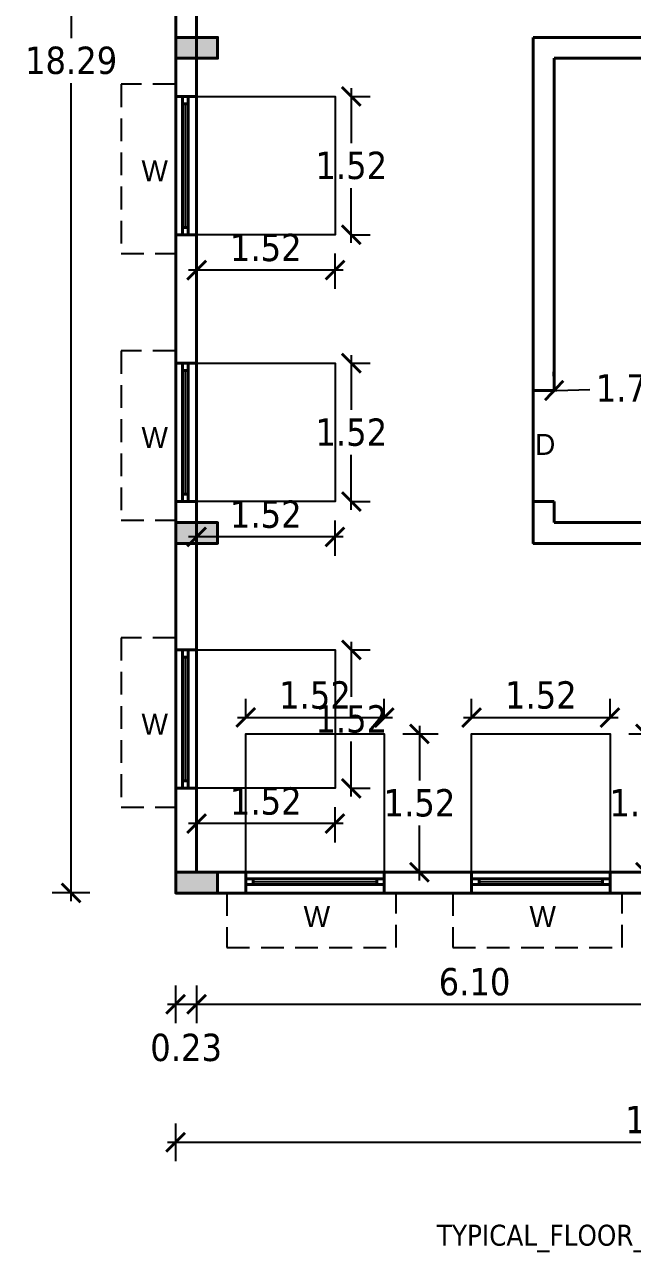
# Model space of a CAD drawing. Header units: metres. Extents: x 2770 to 3790, y -2264 to -643.
# Drawn here: x 3741.04 to 3747.72, y -2263.86 to -2250.37 of the extents above; entities that cross this region are included whole.
import ezdxf

# ---------------------------------------------------------------- set-up
doc = ezdxf.new("R2010")
doc.units = ezdxf.units.M
doc.header["$MEASUREMENT"] = 0
doc.header["$PDMODE"] = 2
doc.linetypes.add('( Hidden )', pattern=[0.375, 0.25, -0.125])
for name, color, linetype in [('BLK_1_FLR_1_BLT_UP_AREA', 18, 'Continuous'), ('BLK_1_FLR_1_CARPET_AREA', 18, 'Continuous'), ('BLK_1_FLR_1_REGULAR_ROOM_1', 2, 'Continuous'), ('BLK_1_FLR_1_ROOM_1_LIGHT_VENTILATION_1', 2, 'Continuous'), ('DIST_EXIT', 7, 'Continuous')]:
    doc.layers.add(name, color=color, linetype=linetype)
doc.styles.add('CEN-GOT', font='arialbd.ttf')
doc.styles.add('STYLE1', font='tahoma.ttf', dxfattribs={"height": 0.4})
doc.styles.add('STYLE2', font='tahoma.ttf', dxfattribs={"height": 0.3})
doc.dimstyles.new('STY', dxfattribs={"dimscale": 0.9, "dimtxt": 0.23, "dimasz": 0.18, "dimexe": 0.15, "dimexo": 0.6, "dimgap": 0.1, "dimtad": 1, "dimtih": 1, "dimtoh": 1, "dimzin": 0, "dimdsep": 46, "dimtxsty": 'STYLE1', "dimblk": 'CLOSEDBLANK', "dimcen": 0.09375, "dimdle": 0.1, "dimse1": 1, "dimse2": 1, "dimadec": 0, "dimazin": 0, "dimtfac": 1, "dimtmove": 2, "dimatfit": 2, "dimfxl": 0, "dimtolj": 1, "dimtzin": 0, "dimarcsym": 0})

# ---------------------------------------------------------------- blocks, each defined once
blk = doc.blocks.new('_ArchTick')
at = {"color": 0, "lineweight": 0, "const_width": 0.15}
blk.add_lwpolyline([(-0.5, -0.5), (0.5, 0.5)], dxfattribs=at)
blk = doc.blocks.new('*D352')
at = {"color": 0, "lineweight": -2}
for p, q in [((3741.556, -2241.531), (3741.556, -2250.52)), ((3741.763, -2241.621), (3741.349, -2241.621)), ((3741.556, -2260.001), (3741.556, -2251.013)), ((3741.763, -2259.911), (3741.349, -2259.911))]:
    blk.add_line(p, q, dxfattribs=at)
at = {"layer": 'Defpoints', "color": 0, "linetype": 'ByBlock', "lineweight": -3}
for p in [(3745.009, -2241.621), (3741.556, -2259.911), (3745.009, -2259.911)]:
    blk.add_point(p, dxfattribs=at)
at = {"color": 0, "linetype": 'ByBlock', "lineweight": -2, "xscale": 0.207, "yscale": 0.207, "zscale": 0.207}
for p, rotation in [((3741.556, -2241.621), 90), ((3741.556, -2259.911), 270)]:
    blk.add_blockref('_ArchTick', p, dxfattribs=dict(at, rotation=rotation))
at = {"color": 0, "linetype": 'ByBlock', "lineweight": -3, "insert": (3741.556, -2250.766), "char_height": 0.3, "attachment_point": 5, "style": 'STYLE2'}
blk.add_mtext('\\A1;18.29', dxfattribs=at)
blk = doc.blocks.new('*D368')
at = {"color": 0, "lineweight": -2}
for p, q in [((3742.704, -2260.927), (3742.704, -2261.341)), ((3742.934, -2260.927), (3742.934, -2261.341)), ((3742.614, -2261.134), (3743.024, -2261.134))]:
    blk.add_line(p, q, dxfattribs=at)
at = {"layer": 'Defpoints', "color": 0, "linetype": 'ByBlock', "lineweight": -3}
for p in [(3742.704, -2259.137), (3742.934, -2259.137), (3742.934, -2261.134)]:
    blk.add_point(p, dxfattribs=at)
at = {"color": 0, "linetype": 'ByBlock', "lineweight": -2, "xscale": 0.207, "yscale": 0.207, "zscale": 0.207, "rotation": 180}
blk.add_blockref('_ArchTick', (3742.704, -2261.134), dxfattribs=at)
at = {"color": 0, "linetype": 'ByBlock', "lineweight": -2, "xscale": 0.207, "yscale": 0.207, "zscale": 0.207}
blk.add_blockref('_ArchTick', (3742.934, -2261.134), dxfattribs=at)
at = {"color": 0, "linetype": 'ByBlock', "lineweight": -3, "insert": (3742.819, -2261.61), "char_height": 0.3, "attachment_point": 5, "style": 'STYLE2'}
blk.add_mtext('\\A1;0.23', dxfattribs=at)
blk = doc.blocks.new('*D369')
at = {"color": 0, "lineweight": -2}
for p, q in [((3742.934, -2260.927), (3742.934, -2261.341)), ((3749.039, -2260.927), (3749.039, -2261.341)), ((3742.844, -2261.134), (3749.129, -2261.134))]:
    blk.add_line(p, q, dxfattribs=at)
at = {"layer": 'Defpoints', "color": 0, "linetype": 'ByBlock', "lineweight": -3}
for p in [(3749.039, -2258.446), (3742.934, -2259.137), (3749.039, -2261.134)]:
    blk.add_point(p, dxfattribs=at)
at = {"color": 0, "linetype": 'ByBlock', "lineweight": -2, "xscale": 0.207, "yscale": 0.207, "zscale": 0.207, "rotation": 180}
blk.add_blockref('_ArchTick', (3742.934, -2261.134), dxfattribs=at)
at = {"color": 0, "linetype": 'ByBlock', "lineweight": -2, "xscale": 0.207, "yscale": 0.207, "zscale": 0.207}
blk.add_blockref('_ArchTick', (3749.039, -2261.134), dxfattribs=at)
at = {"color": 0, "linetype": 'ByBlock', "lineweight": -3, "insert": (3745.987, -2260.888), "char_height": 0.3, "attachment_point": 5, "style": 'STYLE2'}
blk.add_mtext('\\A1;6.10', dxfattribs=at)
blk = doc.blocks.new('*D382')
at = {"layer": 'BLK_1_FLR_1_ROOM_1_LIGHT_VENTILATION_1', "color": 0, "lineweight": -2}
for p, q in [((3744.633, -2251.07), (3744.633, -2251.674)), ((3744.633, -2251.16), (3744.84, -2251.16)), ((3744.633, -2252.77), (3744.633, -2252.167)), ((3744.633, -2252.68), (3744.84, -2252.68))]:
    blk.add_line(p, q, dxfattribs=at)
at = {"layer": 'Defpoints', "color": 0, "linetype": 'ByBlock', "lineweight": -3}
for p in [(3744.454, -2251.16), (3744.454, -2252.68), (3744.633, -2252.68)]:
    blk.add_point(p, dxfattribs=at)
at = {"layer": 'BLK_1_FLR_1_ROOM_1_LIGHT_VENTILATION_1', "color": 0, "linetype": 'ByBlock', "lineweight": -2, "xscale": 0.207, "yscale": 0.207, "zscale": 0.207}
for p, rotation in [((3744.633, -2251.16), 90), ((3744.633, -2252.68), 270)]:
    blk.add_blockref('_ArchTick', p, dxfattribs=dict(at, rotation=rotation))
at = {"layer": 'BLK_1_FLR_1_ROOM_1_LIGHT_VENTILATION_1', "color": 0, "linetype": 'ByBlock', "lineweight": -3, "insert": (3744.633, -2251.92), "char_height": 0.3, "attachment_point": 5, "style": 'STYLE2'}
blk.add_mtext('\\A1;1.52', dxfattribs=at)
blk = doc.blocks.new('*D381')
at = {"layer": 'BLK_1_FLR_1_ROOM_1_LIGHT_VENTILATION_1', "color": 0, "lineweight": -2}
for p, q in [((3742.934, -2252.887), (3742.934, -2253.275)), ((3744.454, -2252.887), (3744.454, -2253.275)), ((3744.544, -2253.068), (3742.844, -2253.068))]:
    blk.add_line(p, q, dxfattribs=at)
at = {"layer": 'Defpoints', "color": 0, "linetype": 'ByBlock', "lineweight": -3}
for p in [(3742.934, -2252.68), (3744.454, -2252.68), (3742.934, -2253.068)]:
    blk.add_point(p, dxfattribs=at)
at = {"layer": 'BLK_1_FLR_1_ROOM_1_LIGHT_VENTILATION_1', "color": 0, "linetype": 'ByBlock', "lineweight": -2, "xscale": 0.207, "yscale": 0.207, "zscale": 0.207, "rotation": 180}
blk.add_blockref('_ArchTick', (3742.934, -2253.068), dxfattribs=at)
at = {"layer": 'BLK_1_FLR_1_ROOM_1_LIGHT_VENTILATION_1', "color": 0, "linetype": 'ByBlock', "lineweight": -2, "xscale": 0.207, "yscale": 0.207, "zscale": 0.207}
blk.add_blockref('_ArchTick', (3744.454, -2253.068), dxfattribs=at)
at = {"layer": 'BLK_1_FLR_1_ROOM_1_LIGHT_VENTILATION_1', "color": 0, "linetype": 'ByBlock', "lineweight": -3, "insert": (3743.694, -2252.822), "char_height": 0.3, "attachment_point": 5, "style": 'STYLE2'}
blk.add_mtext('\\A1;1.52', dxfattribs=at)
blk = doc.blocks.new('*D390')
at = {"layer": 'BLK_1_FLR_1_ROOM_1_LIGHT_VENTILATION_1', "color": 0, "lineweight": -2}
for p, q in [((3744.633, -2254.001), (3744.633, -2254.604)), ((3744.633, -2254.091), (3744.84, -2254.091)), ((3744.633, -2255.701), (3744.633, -2255.097)), ((3744.633, -2255.611), (3744.84, -2255.611))]:
    blk.add_line(p, q, dxfattribs=at)
at = {"layer": 'Defpoints', "color": 0, "linetype": 'ByBlock', "lineweight": -3}
for p in [(3744.454, -2254.091), (3744.454, -2255.611), (3744.633, -2255.611)]:
    blk.add_point(p, dxfattribs=at)
at = {"layer": 'BLK_1_FLR_1_ROOM_1_LIGHT_VENTILATION_1', "color": 0, "linetype": 'ByBlock', "lineweight": -2, "xscale": 0.207, "yscale": 0.207, "zscale": 0.207}
for p, rotation in [((3744.633, -2254.091), 90), ((3744.633, -2255.611), 270)]:
    blk.add_blockref('_ArchTick', p, dxfattribs=dict(at, rotation=rotation))
at = {"layer": 'BLK_1_FLR_1_ROOM_1_LIGHT_VENTILATION_1', "color": 0, "linetype": 'ByBlock', "lineweight": -3, "insert": (3744.633, -2254.851), "char_height": 0.3, "attachment_point": 5, "style": 'STYLE2'}
blk.add_mtext('\\A1;1.52', dxfattribs=at)
blk = doc.blocks.new('*D389')
at = {"layer": 'BLK_1_FLR_1_ROOM_1_LIGHT_VENTILATION_1', "color": 0, "lineweight": -2}
for p, q in [((3742.934, -2255.818), (3742.934, -2256.206)), ((3744.454, -2255.818), (3744.454, -2256.206)), ((3744.544, -2255.999), (3742.844, -2255.999))]:
    blk.add_line(p, q, dxfattribs=at)
at = {"layer": 'Defpoints', "color": 0, "linetype": 'ByBlock', "lineweight": -3}
for p in [(3742.934, -2255.611), (3744.454, -2255.611), (3742.934, -2255.999)]:
    blk.add_point(p, dxfattribs=at)
at = {"layer": 'BLK_1_FLR_1_ROOM_1_LIGHT_VENTILATION_1', "color": 0, "linetype": 'ByBlock', "lineweight": -2, "xscale": 0.207, "yscale": 0.207, "zscale": 0.207, "rotation": 180}
blk.add_blockref('_ArchTick', (3742.934, -2255.999), dxfattribs=at)
at = {"layer": 'BLK_1_FLR_1_ROOM_1_LIGHT_VENTILATION_1', "color": 0, "linetype": 'ByBlock', "lineweight": -2, "xscale": 0.207, "yscale": 0.207, "zscale": 0.207}
blk.add_blockref('_ArchTick', (3744.454, -2255.999), dxfattribs=at)
at = {"layer": 'BLK_1_FLR_1_ROOM_1_LIGHT_VENTILATION_1', "color": 0, "linetype": 'ByBlock', "lineweight": -3, "insert": (3743.694, -2255.752), "char_height": 0.3, "attachment_point": 5, "style": 'STYLE2'}
blk.add_mtext('\\A1;1.52', dxfattribs=at)
blk = doc.blocks.new('*D392')
at = {"layer": 'BLK_1_FLR_1_ROOM_1_LIGHT_VENTILATION_1', "color": 0, "lineweight": -2}
for p, q in [((3744.633, -2257.151), (3744.633, -2257.755)), ((3744.633, -2257.241), (3744.84, -2257.241)), ((3744.633, -2258.851), (3744.633, -2258.247)), ((3744.633, -2258.761), (3744.84, -2258.761))]:
    blk.add_line(p, q, dxfattribs=at)
at = {"layer": 'Defpoints', "color": 0, "linetype": 'ByBlock', "lineweight": -3}
for p in [(3744.454, -2257.241), (3744.454, -2258.761), (3744.633, -2258.761)]:
    blk.add_point(p, dxfattribs=at)
at = {"layer": 'BLK_1_FLR_1_ROOM_1_LIGHT_VENTILATION_1', "color": 0, "linetype": 'ByBlock', "lineweight": -2, "xscale": 0.207, "yscale": 0.207, "zscale": 0.207}
for p, rotation in [((3744.633, -2257.241), 90), ((3744.633, -2258.761), 270)]:
    blk.add_blockref('_ArchTick', p, dxfattribs=dict(at, rotation=rotation))
at = {"layer": 'BLK_1_FLR_1_ROOM_1_LIGHT_VENTILATION_1', "color": 0, "linetype": 'ByBlock', "lineweight": -3, "insert": (3744.633, -2258.001), "char_height": 0.3, "attachment_point": 5, "style": 'STYLE2'}
blk.add_mtext('\\A1;1.52', dxfattribs=at)
blk = doc.blocks.new('*D391')
at = {"layer": 'BLK_1_FLR_1_ROOM_1_LIGHT_VENTILATION_1', "color": 0, "lineweight": -2}
for p, q in [((3742.934, -2258.968), (3742.934, -2259.356)), ((3744.454, -2258.968), (3744.454, -2259.356)), ((3744.544, -2259.149), (3742.844, -2259.149))]:
    blk.add_line(p, q, dxfattribs=at)
at = {"layer": 'Defpoints', "color": 0, "linetype": 'ByBlock', "lineweight": -3}
for p in [(3742.934, -2258.761), (3744.454, -2258.761), (3742.934, -2259.149)]:
    blk.add_point(p, dxfattribs=at)
at = {"layer": 'BLK_1_FLR_1_ROOM_1_LIGHT_VENTILATION_1', "color": 0, "linetype": 'ByBlock', "lineweight": -2, "xscale": 0.207, "yscale": 0.207, "zscale": 0.207, "rotation": 180}
blk.add_blockref('_ArchTick', (3742.934, -2259.149), dxfattribs=at)
at = {"layer": 'BLK_1_FLR_1_ROOM_1_LIGHT_VENTILATION_1', "color": 0, "linetype": 'ByBlock', "lineweight": -2, "xscale": 0.207, "yscale": 0.207, "zscale": 0.207}
blk.add_blockref('_ArchTick', (3744.454, -2259.149), dxfattribs=at)
at = {"layer": 'BLK_1_FLR_1_ROOM_1_LIGHT_VENTILATION_1', "color": 0, "linetype": 'ByBlock', "lineweight": -3, "insert": (3743.694, -2258.903), "char_height": 0.3, "attachment_point": 5, "style": 'STYLE2'}
blk.add_mtext('\\A1;1.52', dxfattribs=at)
blk = doc.blocks.new('*D394')
at = {"layer": 'BLK_1_FLR_1_ROOM_1_LIGHT_VENTILATION_1', "color": 0, "lineweight": -2}
for p, q in [((3745.955, -2257.984), (3745.955, -2257.777)), ((3747.475, -2257.984), (3747.475, -2257.777)), ((3745.865, -2257.984), (3747.565, -2257.984))]:
    blk.add_line(p, q, dxfattribs=at)
at = {"layer": 'Defpoints', "color": 0, "linetype": 'ByBlock', "lineweight": -3}
for p in [(3747.475, -2257.984), (3745.955, -2258.163), (3747.475, -2258.163)]:
    blk.add_point(p, dxfattribs=at)
at = {"layer": 'BLK_1_FLR_1_ROOM_1_LIGHT_VENTILATION_1', "color": 0, "linetype": 'ByBlock', "lineweight": -2, "xscale": 0.207, "yscale": 0.207, "zscale": 0.207, "rotation": 180}
blk.add_blockref('_ArchTick', (3745.955, -2257.984), dxfattribs=at)
at = {"layer": 'BLK_1_FLR_1_ROOM_1_LIGHT_VENTILATION_1', "color": 0, "linetype": 'ByBlock', "lineweight": -2, "xscale": 0.207, "yscale": 0.207, "zscale": 0.207}
blk.add_blockref('_ArchTick', (3747.475, -2257.984), dxfattribs=at)
at = {"layer": 'BLK_1_FLR_1_ROOM_1_LIGHT_VENTILATION_1', "color": 0, "linetype": 'ByBlock', "lineweight": -3, "insert": (3746.715, -2257.738), "char_height": 0.3, "attachment_point": 5, "style": 'STYLE2'}
blk.add_mtext('\\A1;1.52', dxfattribs=at)
blk = doc.blocks.new('*D393')
at = {"layer": 'BLK_1_FLR_1_ROOM_1_LIGHT_VENTILATION_1', "color": 0, "lineweight": -2}
for p, q in [((3747.863, -2258.073), (3747.863, -2258.677)), ((3747.682, -2258.163), (3748.07, -2258.163)), ((3747.863, -2259.773), (3747.863, -2259.169)), ((3747.682, -2259.683), (3748.07, -2259.683))]:
    blk.add_line(p, q, dxfattribs=at)
at = {"layer": 'Defpoints', "color": 0, "linetype": 'ByBlock', "lineweight": -3}
for p in [(3747.475, -2258.163), (3747.475, -2259.683), (3747.863, -2259.683)]:
    blk.add_point(p, dxfattribs=at)
at = {"layer": 'BLK_1_FLR_1_ROOM_1_LIGHT_VENTILATION_1', "color": 0, "linetype": 'ByBlock', "lineweight": -2, "xscale": 0.207, "yscale": 0.207, "zscale": 0.207}
for p, rotation in [((3747.863, -2258.163), 90), ((3747.863, -2259.683), 270)]:
    blk.add_blockref('_ArchTick', p, dxfattribs=dict(at, rotation=rotation))
at = {"layer": 'BLK_1_FLR_1_ROOM_1_LIGHT_VENTILATION_1', "color": 0, "linetype": 'ByBlock', "lineweight": -3, "insert": (3747.863, -2258.923), "char_height": 0.3, "attachment_point": 5, "style": 'STYLE2'}
blk.add_mtext('\\A1;1.52', dxfattribs=at)
blk = doc.blocks.new('*D396')
at = {"layer": 'BLK_1_FLR_1_ROOM_1_LIGHT_VENTILATION_1', "color": 0, "lineweight": -2}
for p, q in [((3743.474, -2257.984), (3743.474, -2257.777)), ((3744.994, -2257.984), (3744.994, -2257.777)), ((3743.384, -2257.984), (3745.084, -2257.984))]:
    blk.add_line(p, q, dxfattribs=at)
at = {"layer": 'Defpoints', "color": 0, "linetype": 'ByBlock', "lineweight": -3}
for p in [(3744.994, -2257.984), (3743.474, -2258.163), (3744.994, -2258.163)]:
    blk.add_point(p, dxfattribs=at)
at = {"layer": 'BLK_1_FLR_1_ROOM_1_LIGHT_VENTILATION_1', "color": 0, "linetype": 'ByBlock', "lineweight": -2, "xscale": 0.207, "yscale": 0.207, "zscale": 0.207, "rotation": 180}
blk.add_blockref('_ArchTick', (3743.474, -2257.984), dxfattribs=at)
at = {"layer": 'BLK_1_FLR_1_ROOM_1_LIGHT_VENTILATION_1', "color": 0, "linetype": 'ByBlock', "lineweight": -2, "xscale": 0.207, "yscale": 0.207, "zscale": 0.207}
blk.add_blockref('_ArchTick', (3744.994, -2257.984), dxfattribs=at)
at = {"layer": 'BLK_1_FLR_1_ROOM_1_LIGHT_VENTILATION_1', "color": 0, "linetype": 'ByBlock', "lineweight": -3, "insert": (3744.234, -2257.738), "char_height": 0.3, "attachment_point": 5, "style": 'STYLE2'}
blk.add_mtext('\\A1;1.52', dxfattribs=at)
blk = doc.blocks.new('*D395')
at = {"layer": 'BLK_1_FLR_1_ROOM_1_LIGHT_VENTILATION_1', "color": 0, "lineweight": -2}
for p, q in [((3745.382, -2258.073), (3745.382, -2258.677)), ((3745.201, -2258.163), (3745.589, -2258.163)), ((3745.382, -2259.773), (3745.382, -2259.169)), ((3745.201, -2259.683), (3745.589, -2259.683))]:
    blk.add_line(p, q, dxfattribs=at)
at = {"layer": 'Defpoints', "color": 0, "linetype": 'ByBlock', "lineweight": -3}
for p in [(3744.994, -2258.163), (3744.994, -2259.683), (3745.382, -2259.683)]:
    blk.add_point(p, dxfattribs=at)
at = {"layer": 'BLK_1_FLR_1_ROOM_1_LIGHT_VENTILATION_1', "color": 0, "linetype": 'ByBlock', "lineweight": -2, "xscale": 0.207, "yscale": 0.207, "zscale": 0.207}
for p, rotation in [((3745.382, -2258.163), 90), ((3745.382, -2259.683), 270)]:
    blk.add_blockref('_ArchTick', p, dxfattribs=dict(at, rotation=rotation))
at = {"layer": 'BLK_1_FLR_1_ROOM_1_LIGHT_VENTILATION_1', "color": 0, "linetype": 'ByBlock', "lineweight": -3, "insert": (3745.382, -2258.923), "char_height": 0.3, "attachment_point": 5, "style": 'STYLE2'}
blk.add_mtext('\\A1;1.52', dxfattribs=at)
blk = doc.blocks.new('*D409')
at = {"color": 0, "lineweight": -2}
for p, q in [((3742.704, -2262.442), (3742.704, -2262.856)), ((3753.593, -2262.442), (3753.593, -2262.856)), ((3742.614, -2262.649), (3753.683, -2262.649))]:
    blk.add_line(p, q, dxfattribs=at)
at = {"layer": 'Defpoints', "color": 0, "linetype": 'ByBlock', "lineweight": -3}
for p in [(3742.704, -2259.472), (3753.593, -2259.566), (3753.593, -2262.649)]:
    blk.add_point(p, dxfattribs=at)
at = {"color": 0, "linetype": 'ByBlock', "lineweight": -2, "xscale": 0.207, "yscale": 0.207, "zscale": 0.207, "rotation": 180}
blk.add_blockref('_ArchTick', (3742.704, -2262.649), dxfattribs=at)
at = {"color": 0, "linetype": 'ByBlock', "lineweight": -2, "xscale": 0.207, "yscale": 0.207, "zscale": 0.207}
blk.add_blockref('_ArchTick', (3753.593, -2262.649), dxfattribs=at)
at = {"color": 0, "linetype": 'ByBlock', "lineweight": -3, "insert": (3748.149, -2262.403), "char_height": 0.3, "attachment_point": 5, "style": 'STYLE2'}
blk.add_mtext('\\A1;10.89', dxfattribs=at)
blk = doc.blocks.new('*D413')
at = {"layer": 'Defpoints', "color": 0, "linetype": 'ByBlock', "lineweight": -3}
for p in [(3748.564, -2254.341), (3746.861, -2254.391), (3746.861, -2254.391)]:
    blk.add_point(p, dxfattribs=at)
at = {"layer": 'DIST_EXIT', "color": 0, "lineweight": -2}
for p, q in [((3746.861, -2254.391), (3746.855, -2254.184)), ((3748.564, -2254.341), (3748.558, -2254.135)), ((3748.654, -2254.339), (3748.172, -2254.353)), ((3746.771, -2254.393), (3747.253, -2254.379))]:
    blk.add_line(p, q, dxfattribs=at)
at = {"layer": 'DIST_EXIT', "color": 0, "linetype": 'ByBlock', "lineweight": -2, "xscale": 0.207, "yscale": 0.207, "zscale": 0.207}
for p, rotation in [((3748.564, -2254.341), 1.652471499781166), ((3746.861, -2254.391), 181.6524714997812)]:
    blk.add_blockref('_ArchTick', p, dxfattribs=dict(at, rotation=rotation))
at = {"layer": 'DIST_EXIT', "color": 0, "linetype": 'ByBlock', "lineweight": -3, "insert": (3747.712, -2254.366), "char_height": 0.3, "attachment_point": 5, "style": 'STYLE2'}
blk.add_mtext('\\A1;1.70', dxfattribs=at)

msp = doc.modelspace()

# ---------------------------------------------------------------- hatches: boundary and pattern name
at = {"linetype": 'ByBlock', "lineweight": 40}
h = msp.add_hatch(color=7, dxfattribs=at)
h.dxf.hatch_style = 1
h.paths.add_polyline_path([(3742.70441, -2250.51149), (3742.70441, -2250.74149), (3743.16441, -2250.74149), (3743.16441, -2250.51149)])
h = msp.add_hatch(color=7, dxfattribs=at)
h.dxf.hatch_style = 1
h.paths.add_polyline_path([(3742.70441, -2255.84149), (3742.70441, -2256.07149), (3743.16441, -2256.07149), (3743.16441, -2255.84149)])
h = msp.add_hatch(color=7, dxfattribs=at)
h.dxf.hatch_style = 1
h.paths.add_polyline_path([(3742.70441, -2259.68148), (3742.70441, -2259.91148), (3743.16441, -2259.91148), (3743.16441, -2259.68148)])

# ---------------------------------------------------------------- linework, layer by layer
at = {"color": 7, "linetype": 'ByBlock', "lineweight": 40}
for p, q in [((3742.70441, -2259.91149), (3742.70441, -2238.39149)), ((3742.93441, -2259.68149), (3742.93441, -2241.85148)), ((3753.36441, -2250.51149), (3746.63056, -2250.51149)), ((3746.63056, -2250.51149), (3746.63056, -2256.07149)), ((3746.86056, -2250.74149), (3746.86056, -2254.39064)), ((3751.3044, -2250.74149), (3746.86056, -2250.74149)), ((3742.9344, -2251.1603), (3742.7058, -2251.1603)), ((3742.77837, -2252.6803), (3742.77837, -2251.1603)), ((3742.77837, -2251.24151), (3742.84237, -2251.24151)), ((3742.84237, -2252.6803), (3742.84237, -2251.1603)), ((3742.84237, -2252.59909), (3742.77837, -2252.59909)), ((3742.9344, -2252.6803), (3742.7058, -2252.6803)), ((3742.9344, -2254.09064), (3742.7058, -2254.09064)), ((3742.77837, -2255.61064), (3742.77837, -2254.09064)), ((3742.84237, -2255.61064), (3742.84237, -2254.09064)), ((3742.77837, -2254.17185), (3742.84237, -2254.17185)), ((3746.86056, -2254.39064), (3746.63056, -2254.39064)), ((3742.84237, -2255.52943), (3742.77837, -2255.52943)), ((3742.9344, -2255.61064), (3742.7058, -2255.61064)), ((3746.86056, -2255.61064), (3746.63056, -2255.61064)), ((3746.86056, -2255.61064), (3746.86056, -2255.84149)), ((3753.36441, -2255.84149), (3746.86056, -2255.84149)), ((3749.03861, -2256.07149), (3746.63056, -2256.07149)), ((3742.9344, -2257.241), (3742.7058, -2257.241)), ((3742.77837, -2258.761), (3742.77837, -2257.241)), ((3742.77837, -2257.32221), (3742.84237, -2257.32221)), ((3742.84237, -2258.761), (3742.84237, -2257.241)), ((3742.84237, -2258.67979), (3742.77837, -2258.67979)), ((3742.9344, -2258.761), (3742.7058, -2258.761)), ((3749.03861, -2259.68149), (3742.93441, -2259.68149)), ((3743.47441, -2259.91149), (3743.47441, -2259.68289)), ((3744.99441, -2259.75545), (3743.47441, -2259.75545)), ((3743.55562, -2259.75545), (3743.55562, -2259.81945)), ((3744.9132, -2259.81945), (3744.9132, -2259.75545)), ((3744.99441, -2259.91149), (3744.99441, -2259.68289)), ((3745.95479, -2259.91149), (3745.95479, -2259.68289)), ((3747.47479, -2259.75545), (3745.95479, -2259.75545)), ((3746.036, -2259.75545), (3746.036, -2259.81945)), ((3747.39358, -2259.81945), (3747.39358, -2259.75545)), ((3747.47479, -2259.91149), (3747.47479, -2259.68289)), ((3744.99441, -2259.81945), (3743.47441, -2259.81945)), ((3747.47479, -2259.81945), (3745.95479, -2259.81945)), ((3753.59441, -2259.91149), (3742.70441, -2259.91149))]:
    msp.add_line(p, q, dxfattribs=at)
at = {"color": 7, "linetype": 'ByBlock', "lineweight": -3}
msp.add_lwpolyline([(3742.70441, -2241.62148), (3753.59441, -2241.62148), (3753.59441, -2259.91148), (3742.70441, -2259.91148)], close=True, dxfattribs=at)
at = {"color": 7, "linetype": 'ByBlock', "lineweight": 40}
for points in [[(3742.70441, -2250.51149), (3742.70441, -2250.74149), (3743.16441, -2250.74149), (3743.16441, -2250.51149), (3742.70441, -2250.51149)], [(3742.70441, -2255.84149), (3742.70441, -2256.07149), (3743.16441, -2256.07149), (3743.16441, -2255.84149), (3742.70441, -2255.84149)], [(3742.70441, -2259.68148), (3742.70441, -2259.91148), (3743.16441, -2259.91148), (3743.16441, -2259.68148), (3742.70441, -2259.68148)]]:
    msp.add_lwpolyline(points, dxfattribs=at)
at = {"color": 7, "linetype": '( Hidden )', "lineweight": -3}
for points in [[(3742.70441, -2251.02625), (3742.10441, -2251.02625), (3742.10441, -2252.88596), (3742.70441, -2252.88596)], [(3742.70441, -2253.95659), (3742.10441, -2253.95659), (3742.10441, -2255.8163), (3742.70441, -2255.8163)], [(3742.70441, -2257.10695), (3742.10441, -2257.10695), (3742.10441, -2258.96666), (3742.70441, -2258.96666)], [(3743.26674, -2259.91149), (3743.26674, -2260.51149), (3745.12645, -2260.51149), (3745.12645, -2259.91149)], [(3745.74712, -2259.91149), (3745.74712, -2260.51149), (3747.60683, -2260.51149), (3747.60683, -2259.91149)]]:
    msp.add_lwpolyline(points, dxfattribs=at)
at = {"color": 7, "linetype": 'ByBlock', "lineweight": 40, "const_width": 0.01905}
for points in [[(3742.81037, -2252.59909), (3742.81037, -2251.24151)], [(3742.81037, -2255.52943), (3742.81037, -2254.17185)], [(3742.81037, -2258.67979), (3742.81037, -2257.32221)], [(3744.9132, -2259.78745), (3743.55562, -2259.78745)], [(3747.39358, -2259.78745), (3746.036, -2259.78745)]]:
    msp.add_lwpolyline(points, dxfattribs=at)
at = {"layer": 'BLK_1_FLR_1_BLT_UP_AREA', "color": 18}
msp.add_lwpolyline([(3742.70441, -2241.62149), (3753.59441, -2241.62149), (3753.59441, -2259.91149), (3742.70441, -2259.91149)], close=True, dxfattribs=at)
at = {"layer": 'BLK_1_FLR_1_CARPET_AREA', "color": 18, "linetype": 'ByBlock', "lineweight": -3}
msp.add_lwpolyline([(3746.63056, -2250.51148), (3753.36441, -2250.51148), (3753.36441, -2241.85147), (3742.93441, -2241.85147), (3742.93441, -2259.68148), (3749.03861, -2259.68148), (3749.03861, -2256.07148), (3746.63056, -2256.07148), (3746.63056, -2250.51148)], close=True, dxfattribs=at)
at = {"layer": 'BLK_1_FLR_1_REGULAR_ROOM_1', "color": 2, "linetype": 'ByBlock', "lineweight": -3}
msp.add_lwpolyline([(3746.63056, -2250.51148), (3753.36441, -2250.51148), (3753.36441, -2241.85147), (3742.93441, -2241.85147), (3742.93441, -2259.68148), (3749.03861, -2259.68148), (3749.03861, -2256.07148), (3746.63056, -2256.07148), (3746.63056, -2250.51148)], close=True, dxfattribs=at)
at = {"layer": 'BLK_1_FLR_1_ROOM_1_LIGHT_VENTILATION_1', "color": 2, "linetype": 'ByBlock', "lineweight": -3}
for points in [[(3742.93441, -2251.1603), (3744.45441, -2251.1603), (3744.45441, -2252.6803), (3742.93441, -2252.6803)], [(3742.93441, -2254.09064), (3744.45441, -2254.09064), (3744.45441, -2255.61064), (3742.93441, -2255.61064)], [(3742.93441, -2257.241), (3744.45441, -2257.241), (3744.45441, -2258.761), (3742.93441, -2258.761)], [(3743.47441, -2259.68289), (3743.47441, -2258.16289), (3744.99441, -2258.16289), (3744.99441, -2259.68289)], [(3745.95479, -2259.68289), (3745.95479, -2258.16289), (3747.47479, -2258.16289), (3747.47479, -2259.68289)]]:
    msp.add_lwpolyline(points, close=True, dxfattribs=at)

# ---------------------------------------------------------------- texts
at = {"color": 7, "lineweight": 40, "ltscale": 1.5, "char_height": 0.23, "width": 2.4007382, "style": 'CEN-GOT'}
for s, insert, attachment_point in [('\\pt3.45;{\\fFootlight MT Light|b0|i0|c0|p18;W}', (3742.61945, -2252.09134), 9), ('\\pt3.45;{\\fFootlight MT Light|b0|i0|c0|p18;W}', (3742.61945, -2255.02168), 9), ('\\pt3.45;{\\fFootlight MT Light|b0|i0|c0|p18;D}', (3746.65141, -2255.09781), 7), ('\\pt3.45;{\\fFootlight MT Light|b0|i0|c0|p18;W}', (3742.61945, -2258.17204), 9), ('\\pt3.45;{\\fFootlight MT Light|b0|i0|c0|p18;W}', (3744.10982, -2260.28586), 7), ('\\pt3.45;{\\fFootlight MT Light|b0|i0|c0|p18;W}', (3746.5902, -2260.28586), 7)]:
    msp.add_mtext(s, dxfattribs=dict(at, insert=insert, attachment_point=attachment_point))
at = {"layer": 'BLK_1_FLR_1_BLT_UP_AREA', "color": 18, "linetype": 'ByBlock', "lineweight": -3, "insert": (3745.57299, -2263.55568), "char_height": 0.23, "width": 4.4229046, "attachment_point": 1, "style": 'STYLE1'}
msp.add_mtext('TYPICAL_FLOOR_PLAN=01,02,03,04', dxfattribs=at)

# ---------------------------------------------------------------- dimensions: what is measured, and where the dimension line sits
at = {"color": 7, "linetype": 'ByBlock', "lineweight": -3}
dim = msp.add_linear_dim(base=(3741.55577, -2259.91149), p1=(3745.00934, -2241.62148), p2=(3745.00934, -2259.91149), angle=90, dimstyle='STY', override={"dimtxt": 0.3, "dimasz": 0.23, "dimexe": 0.23, "dimexo": 0.23, "dimtxsty": 'STYLE2', "dimblk": 'ArchTick', "dimcen": 0.23, "dimse1": 0, "dimse2": 0, "dimldrblk": 'ArchTick', "dimfxl": 0.23, "dimfxlon": 1, "dimtfill": 1, "dimtfillclr": 256, "dimarcsym": 1}, dxfattribs=at)
dim.commit()
dim.dimension.update_dxf_attribs({"geometry": '*D352', "text_midpoint": (3741.55577, -2250.76648)})
for base, p1, p2, picture, middle in [((3749.03861, -2261.13367), (3742.93441, -2259.13707), (3749.03861, -2258.44631), '*D369', (3745.98651, -2260.88752)), ((3753.59301, -2262.64941), (3742.70441, -2259.47226), (3753.59301, -2259.56579), '*D409', (3748.14871, -2262.40256))]:
    dim = msp.add_linear_dim(base=base, p1=p1, p2=p2, dimstyle='STY', override={"dimtxt": 0.3, "dimasz": 0.23, "dimexe": 0.23, "dimexo": 0.23, "dimtxsty": 'STYLE2', "dimblk": 'ArchTick', "dimcen": 0.23, "dimse1": 0, "dimse2": 0, "dimldrblk": 'ArchTick', "dimfxl": 0.23, "dimfxlon": 1, "dimtfill": 1, "dimtfillclr": 256, "dimarcsym": 1}, dxfattribs=at)
    dim.commit()
    dim.dimension.update_dxf_attribs({"geometry": picture, "text_midpoint": middle})
dim = msp.add_linear_dim(base=(3742.93441, -2261.13364), p1=(3742.70441, -2259.13704), p2=(3742.93441, -2259.13704), dimstyle='STY', override={"dimtxt": 0.3, "dimasz": 0.23, "dimexe": 0.23, "dimexo": 0.23, "dimtxsty": 'STYLE2', "dimblk": 'ArchTick', "dimcen": 0.23, "dimse1": 0, "dimse2": 0, "dimldrblk": 'ArchTick', "dimfxl": 0.23, "dimfxlon": 1, "dimtfill": 1, "dimtfillclr": 256, "dimarcsym": 1}, dxfattribs=at)
dim.commit()
dim.dimension.update_dxf_attribs({"geometry": '*D368', "text_midpoint": (3742.81941, -2261.61048), "dimtype": 160})
at = {"layer": 'BLK_1_FLR_1_ROOM_1_LIGHT_VENTILATION_1', "color": 232, "linetype": 'ByBlock', "lineweight": -3}
for p1, p2, distance, picture, middle in [((3744.45441, -2251.1603), (3744.45441, -2252.6803), 0.17877, '*D382', (3744.63318, -2251.9203)), ((3744.45441, -2252.6803), (3742.93441, -2252.6803), 0.38805, '*D381', (3743.69441, -2252.8221)), ((3744.45441, -2254.09064), (3744.45441, -2255.61064), 0.17877, '*D390', (3744.63318, -2254.85064)), ((3744.45441, -2255.61064), (3742.93441, -2255.61064), 0.38805, '*D389', (3743.69441, -2255.75245)), ((3744.45441, -2257.241), (3744.45441, -2258.761), 0.17877, '*D392', (3744.63318, -2258.001)), ((3743.47441, -2258.16289), (3744.99441, -2258.16289), 0.17877, '*D396', (3744.23441, -2257.73787)), ((3745.95479, -2258.16289), (3747.47479, -2258.16289), 0.17877, '*D394', (3746.71479, -2257.73787)), ((3744.99441, -2258.16289), (3744.99441, -2259.68289), 0.38805, '*D395', (3745.38246, -2258.92289)), ((3747.47479, -2258.16289), (3747.47479, -2259.68289), 0.38805, '*D393', (3747.86284, -2258.92289)), ((3744.45441, -2258.761), (3742.93441, -2258.761), 0.38805, '*D391', (3743.69441, -2258.90281))]:
    dim = msp.add_aligned_dim(p1=p1, p2=p2, distance=distance, dimstyle='STY', override={"dimtxt": 0.3, "dimasz": 0.23, "dimexe": 0.23, "dimexo": 0.23, "dimtxsty": 'STYLE2', "dimblk": 'ArchTick', "dimcen": 0.23, "dimse1": 0, "dimse2": 0, "dimldrblk": 'ArchTick', "dimfxl": 0.23, "dimfxlon": 1, "dimtfill": 1, "dimtfillclr": 256, "dimarcsym": 1}, dxfattribs=at)
    dim.commit()
    dim.dimension.update_dxf_attribs({"geometry": picture, "text_midpoint": middle})
at = {"layer": 'DIST_EXIT', "color": 7, "linetype": 'ByBlock', "lineweight": -3}
dim = msp.add_aligned_dim(p1=(3748.56441, -2254.34149), p2=(3746.86056, -2254.39064), distance=0, dimstyle='STY', override={"dimtxt": 0.3, "dimasz": 0.23, "dimexe": 0.23, "dimexo": 0.23, "dimtxsty": 'STYLE2', "dimblk": 'ArchTick', "dimcen": 0.23, "dimse1": 0, "dimse2": 0, "dimldrblk": 'ArchTick', "dimfxl": 0.23, "dimfxlon": 1, "dimtfill": 1, "dimtfillclr": 256, "dimarcsym": 1}, dxfattribs=at)
dim.commit()
dim.dimension.update_dxf_attribs({"geometry": '*D413', "text_midpoint": (3747.71248, -2254.36606)})

doc.saveas('drawing.dxf')
